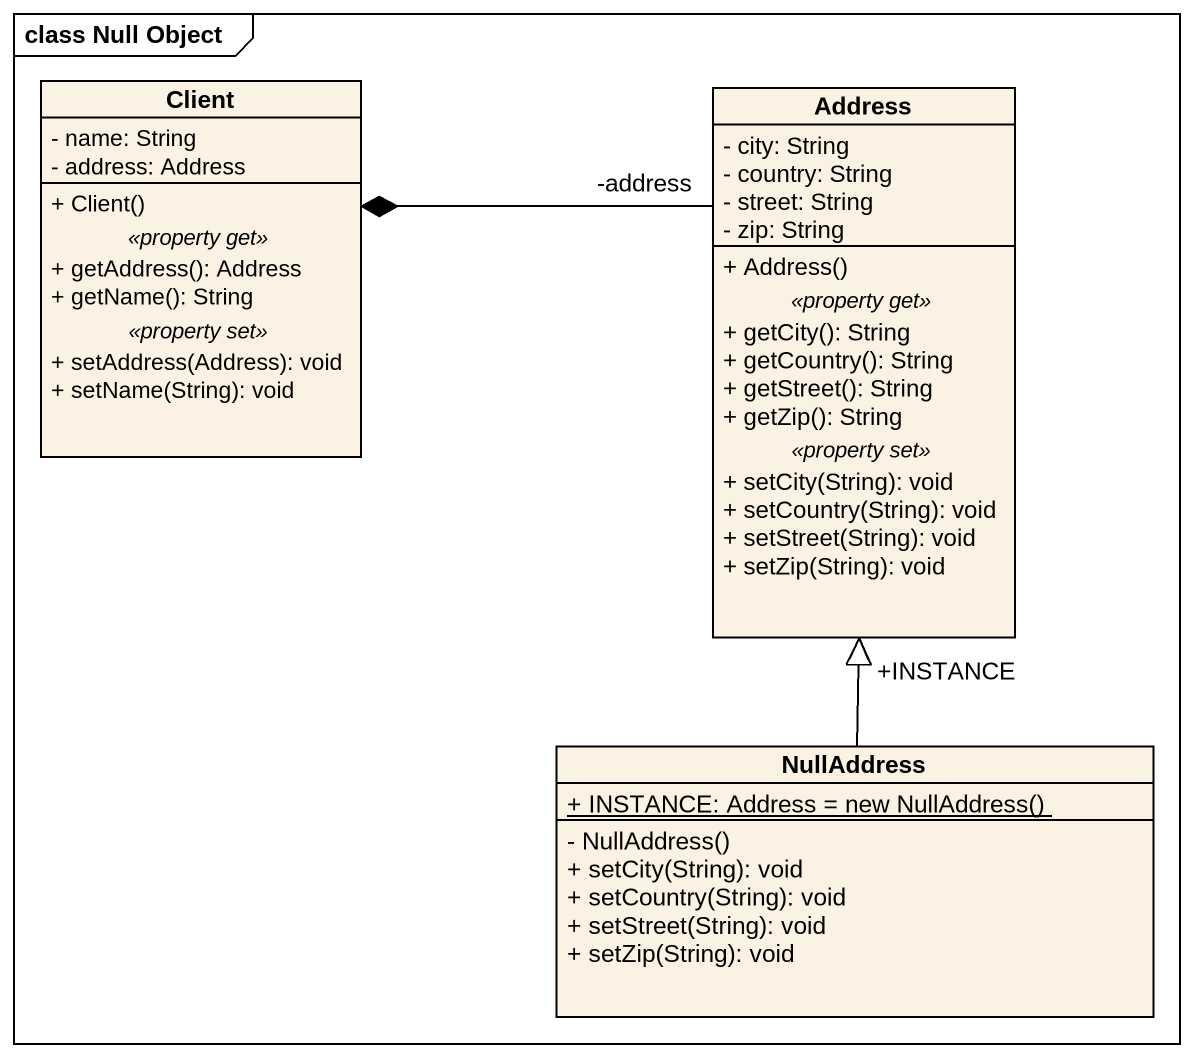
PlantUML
@startuml
mainframe class Null Object
hide circle
hide empty members
skinparam classAttributeIconSize 0
class Client {
  - name: String
  - address: Address
  --
  + Client()
  .. <<property get>> ..
  + getAddress(): Address
  + getName(): String
  .. <<property set>> ..
  + setAddress(Address): void
  + setName(String): void
}
class Address {
  - city: String
  - country: String
  - street: String
  - zip: String
  --
  + Address()
  .. <<property get>> ..
  + getCity(): String
  + getCountry(): String
  + getStreet(): String
  + getZip(): String
  .. <<property set>> ..
  + setCity(String): void
  + setCountry(String): void
  + setStreet(String): void
  + setZip(String): void
}
class NullAddress {
  {static} {field} + INSTANCE: Address = new NullAddress()
  - NullAddress()
  + setCity(String): void
  + setCountry(String): void
  + setStreet(String): void
  + setZip(String): void
}
Address "-address" -left-* Client
NullAddress -up-|> Address
NullAddress -up-> "+INSTANCE" Address
@enduml
